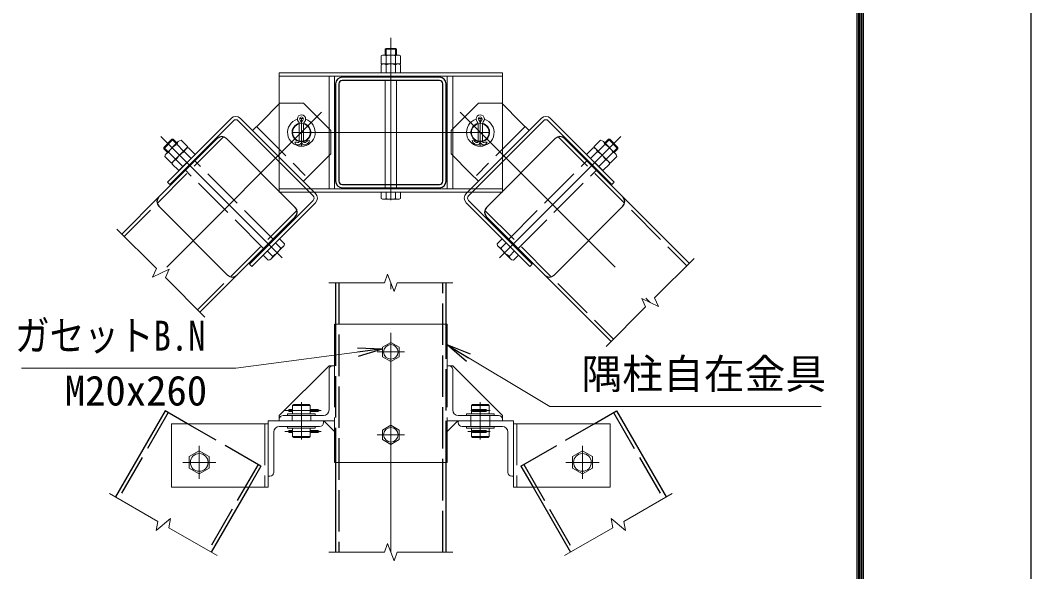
# Model space of a CAD drawing. Units: millimetres, scale not verified. Extents: x -18900 to 18900, y -13365 to 13365.
# Drawn here: x 11579 to 18900, y -3091 to 902 of the extents above; entities that cross this region are included whole.
import ezdxf
from ezdxf.enums import TextEntityAlignment as Align

# ---------------------------------------------------------------- set-up
doc = ezdxf.new("R2010")
doc.units = ezdxf.units.MM
doc.header["$LTSCALE"] = 50
doc.linetypes.add('DASHED', pattern=[7.5, 6, -1.5])
doc.linetypes.add('USER1', pattern=[50.8, 31.75, -6.35, 6.35, -6.35])
for name, color, linetype, lineweight in [('0-1_D-STR1', 1, 'Continuous', 25), ('0-2_D-BMK', 2, 'USER1', 13), ('0-3_D-STR3', 3, 'Continuous', 13), ('0-4_D-STR-DIM', 7, 'Continuous', 13), ('0-7_D-STR-TXT', 7, 'Continuous', 13), ('0-C_D-TTL', 7, 'Continuous', 25)]:
    doc.layers.add(name, color=color, linetype=linetype, lineweight=lineweight)
doc.layers.add('0-5_0', color=7, linetype='Continuous')
doc.styles.add('ＭＳ ゴシック', font='')
doc.styles.get('ＭＳ ゴシック').set_extended_font_data('MS Gothic')

# ---------------------------------------------------------------- blocks, each defined once
blk = doc.blocks.new('_Open')
at = {"layer": '0-5_0'}
blk.add_line((-50, 8.33), (0, 0), dxfattribs=at)
blk.add_lwpolyline([(-50, -8.33), (0, 0), (-50, 0)], dxfattribs=at)

msp = doc.modelspace()

# ---------------------------------------------------------------- linework, layer by layer
at = {"layer": '0-1_D-STR1'}
for p, q in [((13863.9, 441.33), (13863.9, -262.67)), ((13887.9, 441.33), (13887.9, -262.67)), ((14615.9, 489.33), (13911.9, 489.33)), ((14615.9, 465.33), (13911.9, 465.33)), ((14639.9, -262.67), (14639.9, 441.33)), ((14663.9, -262.67), (14663.9, 441.33)), ((12583.39, -377.5), (13005.53, 44.64)), ((13073.41, 44.64), (13571.21, -453.17)), ((15454.39, 44.64), (14956.59, -453.17)), ((15944.42, -377.5), (15522.28, 44.64)), ((13911.9, -286.67), (14615.9, -286.67)), ((13911.9, -310.67), (14615.9, -310.67)), ((12583.39, -377.5), (12314.83, -646.07)), ((15944.42, -377.5), (16425.11, -858.2)), ((13081.19, -943.19), (12583.39, -445.39)), ((15446.62, -943.19), (15944.42, -445.39)), ((13571.21, -521.05), (13149.07, -943.19)), ((14956.59, -521.05), (15378.73, -943.19)), ((13149.07, -943.19), (12880.51, -1211.75)), ((15378.73, -943.19), (15859.43, -1423.88)), ((13863.9, -999.41), (13863.9, -1299.41)), ((14663.9, -1299.41), (14663.9, -999.41)), ((12629.49, -1926.21), (12269.69, -2549.41)), ((12790.93, -2019.41), (12629.49, -1926.21)), ((15736.88, -2019.41), (15898.31, -1926.21)), ((15898.31, -1926.21), (16258.12, -2549.41)), ((13863.9, -2299.41), (13863.9, -2949.41)), ((14663.9, -2949.41), (14663.9, -2299.41)), ((13233.86, -2479.41), (12962.51, -2949.41)), ((15293.95, -2479.41), (15565.3, -2949.41))]:
    msp.add_line(p, q, dxfattribs=at)
at = {"layer": '0-1_D-STR1', "linetype": 'DASHED'}
for p, q in [((13051.89, 57.06), (12331.8, -663.04)), ((15475.91, 57.06), (16408.14, -875.17)), ((13583.64, -474.68), (12863.54, -1194.78)), ((14944.17, -474.68), (15876.4, -1406.91)), ((13887.9, -999.41), (13887.9, -2949.41)), ((14639.9, -2949.41), (14639.9, -999.41)), ((13863.9, -1299.41), (13863.9, -2299.41)), ((14663.9, -2299.41), (14663.9, -1299.41)), ((12650.28, -1938.21), (12290.47, -2561.41)), ((15877.53, -1938.21), (16237.34, -2561.41)), ((13322.31, -2326.21), (12790.93, -2019.41)), ((15205.49, -2326.21), (15736.88, -2019.41)), ((13301.53, -2314.21), (12941.72, -2937.41)), ((13322.31, -2326.21), (13233.86, -2479.41)), ((15205.49, -2326.21), (15293.95, -2479.41)), ((15226.28, -2314.21), (15586.08, -2937.41))]:
    msp.add_line(p, q, dxfattribs=at)
at = {"layer": '0-1_D-STR1'}
for centre, radius, start, end in [((13911.9, 441.33), 48, 90, 180), ((13911.9, 441.33), 24, 90, 180), ((14615.9, 441.33), 48, 0, 90), ((14615.9, 441.33), 24, 0, 90), ((13039.47, 10.7), 48, 45, 135), ((15488.34, 10.7), 48, 45, 135), ((13911.9, -262.67), 48, 180, 270), ((13911.9, -262.67), 24, 180, 270), ((14615.9, -262.67), 24, 270, 0), ((14615.9, -262.67), 48, 270, 0), ((12617.33, -411.45), 48, 135, 225), ((15910.48, -411.45), 48, 315, 45), ((13537.27, -487.11), 48, 315, 45), ((14990.53, -487.11), 48, 135, 225), ((13115.13, -909.25), 48, 225, 315), ((15412.68, -909.25), 48, 225, 315)]:
    msp.add_arc(centre, radius, start, end, dxfattribs=at)
at = {"layer": '0-2_D-BMK'}
for p, q in [((14263.9, -401.57), (14263.9, 773.76)), ((13762.5, 235.93), (12597.67, -928.91)), ((14765.3, 235.93), (16142.27, -1141.04)), ((13615.9, 187.48), (13615.9, -8.82)), ((13615.9, 187.3), (13615.9, -8.65)), ((14911.9, 187.48), (14911.9, -8.82)), ((14911.9, 187.3), (14911.9, -8.65)), ((13815.9, 89.33), (13551.23, 89.33)), ((13778.41, 89.33), (14749.4, 89.33)), ((14711.9, 89.33), (14976.58, 89.33)), ((13477.65, -818.94), (12598.01, 60.7)), ((15050.15, -818.94), (15929.79, 60.7)), ((14263.9, -2949.41), (14263.9, -999.41)), ((14163.9, -1499.41), (14363.9, -1499.41)), ((13615.9, -1864.44), (13615.9, -2132.95)), ((14911.9, -1864.44), (14911.9, -2132.95)), ((13759.73, -1923.41), (13496.38, -1923.41)), ((13615.9, -1920.09), (13615.9, -2039.57)), ((14842.84, -1923.41), (14983.99, -1923.41)), ((13759.73, -2075.41), (13496.38, -2075.41)), ((14163.9, -2099.41), (14363.9, -2099.41)), ((14820.51, -2075.41), (14983.99, -2075.41)), ((12875.9, -2179.41), (12875.9, -2419.41)), ((15651.9, -2179.41), (15651.9, -2419.41)), ((12995.9, -2299.41), (12755.9, -2299.41)), ((15531.9, -2299.41), (15771.9, -2299.41))]:
    msp.add_line(p, q, dxfattribs=at)
at = {"layer": '0-3_D-STR3'}
for p, q in [((14223.9, 691.91), (14229.31, 697.33)), ((14223.9, 649.33), (14223.9, 691.91)), ((14223.9, 691.91), (14303.9, 691.91)), ((14229.31, 697.33), (14298.49, 697.33)), ((14229.31, 649.33), (14229.31, 697.33)), ((14298.49, 649.33), (14298.49, 697.33)), ((14303.9, 691.91), (14298.49, 697.33)), ((14303.9, 649.33), (14303.9, 691.91)), ((14194.7, 585.33), (14194.7, 643.73)), ((14210.98, 649.33), (14315.82, 649.33)), ((14229.3, 585.33), (14229.3, 643.73)), ((14298.5, 585.33), (14298.5, 643.73)), ((14333.1, 643.73), (14333.1, 585.33)), ((13455.9, 521.33), (15071.9, 521.33)), ((13455.9, 521.33), (13455.9, -342.67)), ((14194.7, 585.33), (14333.1, 585.33)), ((14194.7, 521.33), (14194.7, 579.73)), ((14194.7, 521.33), (14333.1, 521.33)), ((14210.98, 585.33), (14315.82, 585.33)), ((14229.3, 521.33), (14229.3, 579.73)), ((14298.5, 521.33), (14298.5, 579.73)), ((14333.1, 579.73), (14333.1, 521.33)), ((15071.9, 521.33), (15071.9, -342.67)), ((13455.9, 497.33), (15071.9, 497.33)), ((13815.9, 497.33), (13815.9, -318.67)), ((13855.9, 497.33), (13855.9, -318.67)), ((14223.9, -318.67), (14223.9, 465.33)), ((14303.9, -318.67), (14303.9, 465.33)), ((14671.9, 497.33), (14671.9, -318.67)), ((14711.9, 497.33), (14711.9, -318.67)), ((13106.79, 191.15), (12645.75, -269.88)), ((13123.76, 174.18), (12662.72, -286.85)), ((13157.7, 174.18), (13700.76, -368.88)), ((13174.67, 191.15), (13717.73, -351.91)), ((13318.92, 160.04), (13262.35, 103.47)), ((15353.14, 191.15), (14810.08, -351.91)), ((15370.11, 174.18), (14827.05, -368.88)), ((15208.89, 160.04), (15265.46, 103.47)), ((15404.05, 174.18), (15865.08, -286.85)), ((15421.02, 191.15), (15882.05, -269.88)), ((12677.93, 39.48), (12619.23, -19.22)), ((12687.12, 39.48), (12619.23, -28.4)), ((12724.08, 23.41), (12633.07, -67.61)), ((12709.04, 8.37), (12677.93, 39.48)), ((12687.12, 39.48), (12677.93, 39.48)), ((12713.63, 12.96), (12687.12, 39.48)), ((12762.85, -45.31), (12714.77, 2.78)), ((12792.26, -15.89), (12744.18, 32.19)), ((13575.63, 4.7), (13581.17, 1.87)), ((13582.92, 18.95), (13588.46, 16.11)), ((13660.11, 28.98), (13644.86, 16.95)), ((13670.01, 16.42), (13654.77, 4.39)), ((14857.79, 16.42), (14873.04, 4.39)), ((14867.7, 28.98), (14882.95, 16.95)), ((14944.88, 18.95), (14939.35, 16.11)), ((14952.17, 4.7), (14946.64, 1.87)), ((15735.54, -15.89), (15783.62, 32.19)), ((15764.96, -45.31), (15813.04, 2.78)), ((15803.72, 23.41), (15894.74, -67.61)), ((15814.17, 12.96), (15840.69, 39.48)), ((15818.76, 8.37), (15849.88, 39.48)), ((15840.69, 39.48), (15908.57, -28.4)), ((15840.69, 39.48), (15849.88, 39.48)), ((15849.88, 39.48), (15908.57, -19.22)), ((12650.35, -50.33), (12619.23, -19.22)), ((12619.23, -19.22), (12619.23, -28.4)), ((12645.75, -54.92), (12619.23, -28.4)), ((12704.02, -104.14), (12655.93, -56.06)), ((12792.26, -15.89), (12674.6, -133.55)), ((12777.82, -30.33), (12686.81, -121.35)), ((12846.01, -69.63), (12728.34, -187.29)), ((12816.59, -99.05), (12768.51, -50.96)), ((12846.01, -69.63), (12797.92, -21.55)), ((15681.8, -69.63), (15729.88, -21.55)), ((15681.8, -69.63), (15799.46, -187.29)), ((15711.22, -99.05), (15759.3, -50.96)), ((15735.54, -15.89), (15853.2, -133.55)), ((15749.98, -30.33), (15841, -121.35)), ((15823.79, -104.14), (15871.87, -56.06)), ((15877.46, -50.33), (15908.57, -19.22)), ((15882.05, -54.92), (15908.57, -28.4)), ((15908.57, -19.22), (15908.57, -28.4)), ((12626.52, -85.47), (12674.6, -133.55)), ((12680.26, -139.21), (12728.34, -187.29)), ((12757.76, -157.88), (12709.67, -109.8)), ((15770.05, -157.88), (15818.13, -109.8)), ((15847.55, -139.21), (15799.46, -187.29)), ((15901.29, -85.47), (15853.2, -133.55)), ((13686.61, -207.66), (13630.05, -264.23)), ((14841.19, -207.66), (14897.76, -264.23)), ((12645.75, -269.88), (12662.72, -286.85)), ((15882.05, -269.88), (15865.08, -286.85)), ((13455.9, -318.67), (15071.9, -318.67)), ((13455.9, -342.67), (15071.9, -342.67)), ((14194.7, -342.67), (14333.1, -342.67)), ((14194.7, -389.07), (14194.7, -342.67)), ((14229.3, -389.07), (14229.3, -342.67)), ((14298.5, -389.07), (14298.5, -342.67)), ((14333.1, -389.07), (14333.1, -342.67)), ((13700.76, -402.82), (13239.72, -863.85)), ((13717.73, -419.79), (13256.69, -880.82)), ((14210.98, -394.67), (14315.82, -394.67)), ((14810.08, -419.79), (15271.11, -880.82)), ((14827.05, -402.82), (15288.08, -863.85)), ((13456.95, -680.57), (13339.28, -798.23)), ((13464.3, -746.76), (13427.53, -709.99)), ((13493.71, -717.34), (13456.95, -680.57)), ((15034.09, -717.34), (15070.86, -680.57)), ((15063.51, -746.76), (15100.28, -709.99)), ((15070.86, -680.57), (15188.52, -798.23)), ((13376.05, -835), (13339.28, -798.23)), ((13405.47, -805.59), (13368.7, -768.82)), ((13484.93, -737.44), (13393.92, -828.45)), ((15042.88, -737.44), (15133.89, -828.45)), ((15122.34, -805.59), (15159.11, -768.82)), ((15151.75, -835), (15188.52, -798.23)), ((13239.72, -863.85), (13256.69, -880.82)), ((15288.08, -863.85), (15271.11, -880.82)), ((13855.9, -1599.41), (13855.9, -1299.41)), ((13855.9, -1299.41), (14671.9, -1299.41)), ((14671.9, -1599.41), (14671.9, -1299.41)), ((13455.9, -1959.41), (13815.9, -1599.41)), ((13855.9, -1599.41), (13815.9, -1599.41)), ((13843.9, -1599.41), (13855.9, -1599.41)), ((14671.9, -1599.41), (14711.9, -1599.41)), ((14683.9, -1599.41), (14671.9, -1599.41)), ((15071.9, -1959.41), (14711.9, -1599.41)), ((13559.9, -1879.41), (13551.9, -1887.41)), ((13679.9, -1887.41), (13671.9, -1879.41)), ((14967.9, -1879.41), (14975.9, -1887.41)), ((13455.9, -1959.41), (13455.9, -1999.41)), ((13515.9, -1959.41), (13515.9, -1947.41)), ((13551.9, -1915.41), (13525.81, -1915.41)), ((13525.81, -1931.41), (13525.81, -1915.41)), ((13551.9, -1931.41), (13525.81, -1931.41)), ((13547.9, -1959.41), (13547.9, -1999.41)), ((13683.9, -1959.41), (13683.9, -1999.41)), ((13715.9, -1959.41), (13715.9, -1947.41)), ((14811.9, -1959.41), (14811.9, -1947.41)), ((14843.9, -1959.41), (14843.9, -1999.41)), ((14979.9, -1959.41), (14979.9, -1999.41)), ((15011.9, -1959.41), (15011.9, -1947.41)), ((15071.9, -1959.41), (15071.9, -1999.41)), ((13375.9, -2019.41), (12675.9, -2019.41)), ((12675.9, -2019.41), (12675.9, -2479.41)), ((13375.9, -2019.41), (13375.9, -2479.41)), ((13455.9, -1999.41), (13455.9, -1987.41)), ((13735.9, -1999.41), (13455.9, -1999.41)), ((13455.9, -2039.41), (13747.9, -2039.41)), ((13515.9, -2039.41), (13515.9, -2051.41)), ((13715.9, -2039.41), (13715.9, -2051.41)), ((13855.9, -2075.94), (13779.38, -1999.41)), ((14671.9, -2075.94), (14748.43, -1999.41)), ((15071.9, -2039.41), (14779.9, -2039.41)), ((14791.9, -1999.41), (15071.9, -1999.41)), ((14811.9, -2039.41), (14811.9, -2051.41)), ((14843.9, -2039.41), (14843.9, -1999.41)), ((14979.9, -2039.41), (14979.9, -1999.41)), ((15011.9, -2039.41), (15011.9, -2051.41)), ((15071.9, -1999.41), (15071.9, -1987.41)), ((15151.9, -2019.41), (15851.9, -2019.41)), ((15851.9, -2019.41), (15851.9, -2479.41)), ((13415.9, -2371.41), (13415.9, -2079.41)), ((13515.9, -2051.41), (13715.9, -2051.41)), ((13525.81, -2067.41), (13525.81, -2083.41)), ((13551.9, -2067.41), (13525.81, -2067.41)), ((13551.9, -2083.41), (13525.81, -2083.41)), ((13551.9, -2111.41), (13551.9, -2051.41)), ((13679.9, -2111.41), (13551.9, -2111.41)), ((13671.9, -2119.41), (13679.9, -2111.41)), ((13679.9, -2111.41), (13679.9, -2051.41)), ((13735.83, -2067.41), (13679.9, -2067.41)), ((13735.83, -2083.41), (13679.9, -2083.41)), ((13855.9, -2119.41), (13855.9, -2299.41)), ((14671.9, -2075.94), (14671.9, -2299.41)), ((15011.9, -2051.41), (14811.9, -2051.41)), ((14847.9, -2111.41), (14847.9, -2051.41)), ((14855.9, -2119.41), (14847.9, -2111.41)), ((14847.9, -2111.41), (14975.9, -2111.41)), ((14855.9, -2119.41), (14967.9, -2119.41)), ((14857.79, -2067.41), (14952.17, -2067.41)), ((14857.79, -2083.41), (14952.17, -2083.41)), ((14967.9, -2119.41), (14975.9, -2111.41)), ((14975.9, -2111.41), (14975.9, -2051.41)), ((15111.9, -2371.41), (15111.9, -2079.41)), ((13855.9, -2299.41), (14671.9, -2299.41)), ((13375.9, -2479.41), (12675.9, -2479.41))]:
    msp.add_line(p, q, dxfattribs=at)
at = {"layer": '0-3_D-STR3', "linetype": 'DASHED'}
for p, q in [((13460.34, 301.46), (13318.92, 160.04)), ((13630.05, 301.46), (13460.34, 301.46)), ((14897.76, 301.46), (15067.47, 301.46)), ((15067.47, 301.46), (15208.89, 160.04)), ((13599.9, 153.33), (13599.9, 23.24)), ((13631.9, 151.82), (13631.9, 23.24)), ((14895.9, 151.82), (14895.9, 23.24)), ((14927.9, 153.33), (14927.9, 23.24)), ((13290.63, 131.75), (13644.19, -221.8)), ((15237.17, 131.75), (14883.62, -221.8)), ((13828.03, -66.24), (13686.61, -207.66)), ((14699.77, -66.24), (14841.19, -207.66)), ((13415.08, -688.49), (12838.09, -111.49)), ((15112.72, -688.49), (15689.72, -111.49)), ((13347.2, -756.37), (12770.2, -179.37)), ((15180.6, -756.37), (15757.6, -179.37)), ((13855.9, -1599.41), (13855.9, -2119.41)), ((14671.9, -1599.41), (14671.9, -2075.94)), ((13815.9, -1627.41), (13815.9, -1919.41)), ((14711.9, -1627.41), (14711.9, -1919.41)), ((13551.9, -1947.41), (13551.9, -1887.41)), ((13679.9, -1887.41), (13551.9, -1887.41)), ((13671.9, -1879.41), (13559.9, -1879.41)), ((13679.9, -1947.41), (13679.9, -1887.41)), ((14847.9, -1887.41), (14855.9, -1879.41)), ((14847.9, -1887.41), (14975.9, -1887.41)), ((14847.9, -1947.41), (14847.9, -1887.41)), ((14855.9, -1879.41), (14967.9, -1879.41)), ((14975.9, -1947.41), (14975.9, -1887.41)), ((13775.9, -1959.41), (13483.9, -1959.41)), ((13515.9, -1947.41), (13715.9, -1947.41)), ((13735.83, -1915.41), (13679.9, -1915.41)), ((13735.83, -1931.41), (13679.9, -1931.41)), ((14751.9, -1959.41), (15043.9, -1959.41)), ((15011.9, -1947.41), (14811.9, -1947.41)), ((14852.07, -1923.41), (14857.79, -1915.41)), ((14857.79, -1931.41), (14852.07, -1923.41)), ((14857.79, -1915.41), (14952.17, -1915.41)), ((14857.79, -1931.41), (14952.17, -1931.41)), ((13351.9, -2019.41), (13351.9, -2479.41)), ((13735.9, -1999.41), (13855.9, -1999.41)), ((14791.9, -1999.41), (14671.9, -1999.41)), ((15175.9, -2019.41), (15175.9, -2479.41))]:
    msp.add_line(p, q, dxfattribs=at)
for points in [[(13630.05, 301.46), (13828.03, 103.47), (13828.03, -66.24)], [(14897.76, 301.46), (14699.77, 103.47), (14699.77, -66.24)], [(14952.17, -1931.41), (14960.63, -1923.41), (14952.17, -1915.41)]]:
    msp.add_lwpolyline(points, dxfattribs=at)
at = {"layer": '0-3_D-STR3'}
for points in [[(13582.92, 18.95), (13567.17, 18.02), (13575.63, 4.7)], [(13670.01, 16.42), (13675.74, 31.12), (13660.11, 28.98)], [(14857.79, 16.42), (14852.07, 31.12), (14867.7, 28.98)], [(14944.88, 18.95), (14960.63, 18.02), (14952.17, 4.7)], [(13387.9, -2399.41), (13375.9, -2399.41), (13375.9, -1999.41), (13775.9, -1999.41), (13775.9, -2011.41)], [(15139.9, -2399.41), (15151.9, -2399.41), (15151.9, -1999.41), (14751.9, -1999.41), (14751.9, -2011.41)], [(15151.9, -2019.41), (15151.9, -2479.41), (15851.9, -2479.41)], [(13671.9, -2119.41), (13559.9, -2119.41), (13551.9, -2111.41)], [(14857.79, -2067.41), (14852.07, -2075.41), (14857.79, -2083.41)], [(14952.17, -2067.41), (14960.63, -2075.41), (14952.17, -2083.41)]]:
    msp.add_lwpolyline(points, dxfattribs=at)
for points in [[(14203.97, -1464.81), (14263.9, -1430.21), (14323.83, -1464.81), (14323.83, -1534.01), (14263.9, -1568.61), (14203.97, -1534.01)], [(14203.97, -2064.81), (14263.9, -2030.21), (14323.83, -2064.81), (14323.83, -2134.01), (14263.9, -2168.61), (14203.97, -2134.01)], [(12947.96, -2341.01), (12875.9, -2382.61), (12803.85, -2341.01), (12803.85, -2257.81), (12875.9, -2216.21), (12947.96, -2257.81)], [(15579.85, -2341.01), (15651.9, -2382.61), (15723.96, -2341.01), (15723.96, -2257.81), (15651.9, -2216.21), (15579.85, -2257.81)]]:
    msp.add_lwpolyline(points, close=True, dxfattribs=at)
for centre, radius in [((13615.9, 89.33), 64), ((14911.9, 89.33), 64), ((14263.9, -1499.41), 52.42), ((14263.9, -2099.41), 52.42), ((12875.9, -2299.41), 64.36), ((15651.9, -2299.41), 64.36)]:
    msp.add_circle(centre, radius, dxfattribs=at)
for centre, radius, start, end in [((14212, 619.9), 29.45, 54.01973, 125.98027), ((14263.9, 539.64), 109.69, 71.61284, 108.38716), ((14315.8, 619.8), 29.52, 54.12648, 125.87352), ((14212, 555.9), 29.45, 54.01973, 125.98027), ((14263.9, 475.64), 109.69, 71.61284, 108.38716), ((14315.8, 555.8), 29.52, 54.12648, 125.87352), ((13140.73, 157.21), 48, 45, 135), ((13140.73, 157.21), 24, 45, 135), ((13615.9, 89.33), 100, 106.9711, 72.18197), ((13615.9, 89.33), 68, 103.70163, 76.12067), ((13616.63, 187.26), 30, 314.87187, 222.73702), ((13579.9, 153.33), 20, 0, 42.73702), ((13616.63, 187.26), 14, 314.87187, 222.73702), ((13615.9, 89.33), 100, 81.55313, 97.59994), ((13579.9, 153.33), 36, 0, 42.73702), ((13651.9, 151.82), 20, 134.87187, 180), ((14911.9, 89.33), 100, 107.81803, 73.0289), ((14911.9, 89.33), 68, 103.87933, 76.29837), ((14911.18, 187.26), 30, 317.26298, 225.12813), ((14875.9, 151.82), 20, 0, 45.12813), ((14911.18, 187.26), 14, 317.26298, 225.12813), ((14911.9, 89.33), 100, 82.40006, 98.44687), ((14947.9, 153.33), 36, 137.26298, 180), ((14947.9, 153.33), 20, 137.26298, 180), ((15387.08, 157.21), 48, 45, 135), ((15387.08, 157.21), 24, 45, 135), ((12759, -100.29), 112.16, 113.22895, 156.77105), ((12745.76, 1.2), 31.03, 92.91412, 177.08588), ((13592.1, 23.24), 24, 242.89351, 7.37467), ((13592.1, 23.24), 8, 242.89351, 12.79103), ((13639.9, 23.24), 24, 180, 308.26427), ((13639.9, 23.24), 8, 180, 308.26427), ((14887.9, 23.24), 24, 231.73573, 0), ((14887.9, 23.24), 8, 231.73573, 0), ((14935.7, 23.24), 24, 172.62533, 297.10649), ((14935.7, 23.24), 8, 167.20897, 297.10649), ((15782.05, 1.2), 31.03, 2.91412, 87.08588), ((15768.8, -100.29), 112.16, 23.22895, 66.77105), ((12656.97, -86.5), 30.46, 91.94085, 178.05915), ((12812.74, -154.03), 112.16, 113.22895, 156.77105), ((12799.5, -52.54), 31.03, 92.91412, 177.08588), ((15728.31, -52.54), 31.03, 2.91412, 87.08588), ((15715.06, -154.03), 112.16, 23.22895, 66.77105), ((15870.84, -86.5), 30.46, 1.94085, 88.05915), ((12710.71, -140.24), 30.46, 91.94085, 178.05915), ((15817.1, -140.24), 30.46, 1.94085, 88.05915), ((13683.79, -385.85), 48, 315, 45), ((14844.02, -385.85), 48, 135, 225), ((13683.79, -385.85), 24, 315, 45), ((14212, -365.25), 29.45, 234.01973, 305.98027), ((14263.9, -284.98), 109.69, 251.61284, 288.38716), ((14315.8, -365.15), 29.52, 234.12648, 305.87352), ((14844.02, -385.85), 24, 135, 225), ((13462.72, -715.76), 31.03, 272.91412, 357.08588), ((15065.08, -715.76), 31.03, 182.91412, 267.08588), ((13361.23, -702.52), 112.16, 293.22895, 336.77105), ((15166.57, -702.52), 112.16, 203.22895, 246.77105), ((13375.02, -804.56), 30.46, 271.94085, 358.05915), ((15152.79, -804.56), 30.46, 181.94085, 268.05915), ((13843.9, -1627.41), 28, 90, 180), ((14683.9, -1627.41), 28, 0, 90), ((13483.9, -1987.41), 28, 90, 180), ((13735.83, -1923.41), 8, 270, 90), ((13775.9, -1919.41), 40, 270, 0), ((14751.9, -1919.41), 40, 180, 270), ((15043.9, -1987.41), 28, 0, 90), ((13455.9, -2079.41), 40, 90, 180), ((13747.9, -2011.41), 28, 270, 0), ((14779.9, -2011.41), 28, 180, 270), ((15071.9, -2079.41), 40, 0, 90), ((13735.83, -2075.41), 8, 270, 90), ((13387.9, -2371.41), 28, 270, 0), ((15139.9, -2371.41), 28, 180, 270)]:
    msp.add_arc(centre, radius, start, end, dxfattribs=at)
at = {"layer": '0-3_D-STR3', "linetype": 'DASHED'}
for centre, start, end in [((13651.9, 151.82), 134.87187, 180), ((14875.9, 151.82), 0, 45.12813)]:
    msp.add_arc(centre, 36, start, end, dxfattribs=at)
at = {"layer": '0-4_D-STR-DIM'}
for p, q in [((12279.47, -610.71), (12565.02, -896.26)), ((16460.47, -822.84), (16174.92, -1108.39)), ((12536.49, -957.43), (12565.02, -896.26)), ((12658.85, -900.38), (12536.49, -957.43)), ((12630.32, -961.56), (12658.85, -900.38)), ((14240.82, -935.98), (14217.73, -999.41)), ((14286.99, -1062.84), (14240.82, -935.98)), ((12630.32, -961.56), (12915.87, -1247.11)), ((13813.9, -999.41), (14217.73, -999.41)), ((14310.08, -999.41), (14286.99, -1062.84)), ((14310.08, -999.41), (14713.9, -999.41)), ((16081.09, -1112.51), (16203.44, -1169.57)), ((16109.62, -1173.69), (16081.09, -1112.51)), ((16203.44, -1169.57), (16174.92, -1108.39)), ((16109.62, -1173.69), (15824.07, -1459.24)), ((12576.11, -2726.33), (12226.38, -2524.41)), ((15951.7, -2726.33), (16301.42, -2524.41)), ((12564.39, -2792.8), (12667.8, -2706.03)), ((12667.8, -2706.03), (12656.08, -2772.5)), ((15860, -2706.03), (15871.72, -2772.5)), ((15963.42, -2792.8), (15860, -2706.03)), ((12576.11, -2726.33), (12564.39, -2792.8)), ((13005.81, -2974.41), (12656.08, -2772.5)), ((15522, -2974.41), (15871.72, -2772.5)), ((15951.7, -2726.33), (15963.42, -2792.8)), ((14240.82, -2885.98), (14217.73, -2949.41)), ((14286.99, -3012.84), (14240.82, -2885.98)), ((13813.9, -2949.41), (14217.73, -2949.41)), ((14310.08, -2949.41), (14286.99, -3012.84)), ((14310.08, -2949.41), (14713.9, -2949.41))]:
    msp.add_line(p, q, dxfattribs=at)
at = {"layer": '0-7_D-STR-TXT'}
for points in [[(17381.95, -1895.78), (15415.61, -1895.78), (14673.62, -1450.44)], [(11588.62, -1616.67), (13141.51, -1616.67), (14201.99, -1477.37)]]:
    msp.add_lwpolyline(points, dxfattribs=at)
at = {"layer": '0-C_D-TTL', "color": 2}
msp.add_lwpolyline([(-18900, 13365), (18900, 13365), (18900, -13365), (-18900, -13365)], close=True, dxfattribs=at)
at = {"layer": '0-C_D-TTL'}
for points in [[(-17685, 12375), (17685, 12375), (17685, -12375), (-17685, -12375)], [(-17673.75, 12363.75), (17673.75, 12363.75), (17673.75, -12363.75), (-17673.75, -12363.75)], [(-17662.5, 12352.5), (17662.5, 12352.5), (17662.5, -12352.5), (-17662.5, -12352.5)], [(-17651.25, 12341.25), (17651.25, 12341.25), (17651.25, -12341.25), (-17651.25, -12341.25)], [(-17640, 12330), (17640, 12330), (17640, -12330), (-17640, -12330)]]:
    msp.add_lwpolyline(points, close=True, dxfattribs=at)

# ---------------------------------------------------------------- block references
at = {"layer": '0-7_D-STR-TXT', "xscale": 3.6, "yscale": 3.6}
for p, rotation in [((14203.97, -1477.11), 7.48349), ((14671.9, -1449.41), 149.02829)]:
    msp.add_blockref('_Open', p, dxfattribs=dict(at, rotation=rotation))

# ---------------------------------------------------------------- texts
at = {"layer": '0-7_D-STR-TXT', "style": 'ＭＳ ゴシック', "width": 0.85}
msp.add_text('ガセットB.N', height=216.6, dxfattribs=at).set_placement((11540.71, -1554.9), align=Align.BOTTOM_LEFT)
at = {"layer": '0-7_D-STR-TXT', "style": 'ＭＳ ゴシック'}
for s, p in [('隅柱自在金具', (15644.77, -1831.72)), ('M20x260', (11901.64, -1952.65))]:
    msp.add_text(s, height=216.6, dxfattribs=at).set_placement(p, align=Align.BOTTOM_LEFT)

doc.saveas('drawing.dxf')
